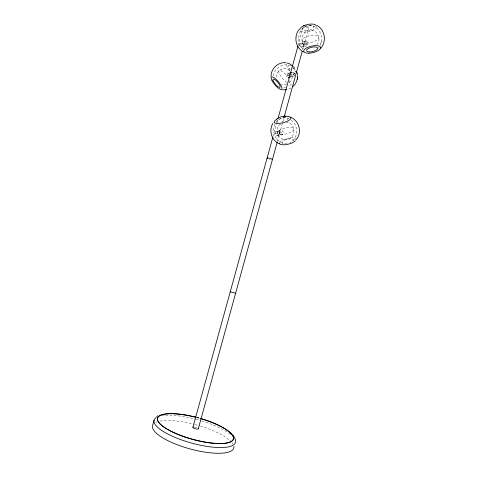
<?xml version="1.0" encoding="UTF-8"?>
<svg xmlns="http://www.w3.org/2000/svg" width="477" height="477" viewBox="0 0 477 477"><rect width="100%" height="100%" fill="white"/><g stroke="black" fill="none" stroke-linecap="round" stroke-linejoin="round"><path stroke-width="0.36" stroke-dasharray="2.38 1.79" d="M320.043 45.583C323.734 38.5 320.562 28.495 312.769 25.859M273.112 75.7C274.317 68.497 282.169 63.155 289.289 65.289A5.325 1.699 50.3 0 0 290.445 70.232M320.806 43.693L321.51 40.503M273.041 136.505L277.399 120.711M298.173 45.321L303.122 27.368M275.116 133.727L275.664 131.73L281.812 130.448L283.421 132.105L282.867 134.132L276.708 135.361L275.116 133.727L279.087 132.833L280.703 134.496L282.867 134.132M299.443 45.428L299.991 43.449L304.338 41.111L306.478 40.849L308.053 42.59L307.504 44.594L303.11 46.871L301.005 47.14L299.443 45.428L303.789 43.121L304.338 41.111M294.887 73.75L290.767 75.533L290.237 77.477L294.345 75.724L294.887 73.75L293.325 72.069L291.214 72.361M279.087 132.833L279.641 130.805M278.848 134.997L279.397 133.005L277.805 131.372L275.664 131.73M303.11 46.871L303.652 44.898L308.053 42.59M277.358 141.621L282.694 122.243M282.891 121.522L284.077 117.217M302.651 49.757L308.774 27.511M274.907 124.264C271.407 131.557 275.527 141.252 283.398 143.446M316.794 44.784C322.333 39.132 316.698 28.364 308.852 30.379C301.184 31.816 299.282 43.64 306.538 47.02M318.32 48.165L318.976 47.312M276.231 121.999L278.675 119.459L282.819 117.771M292.884 140.828C298.596 135.021 297.66 124.443 290.922 119.816M303.08 28.006C297.159 33.509 297.237 43.908 303.378 49.214M289.634 82.599C292.103 80.345 292.783 76.505 291.53 73.458M291.542 84.149L288.186 86.552M280.506 124.038C272.796 129.076 278.979 142.2 287.732 139.344C296.622 137.34 295.633 122.816 286.355 122.416M303.897 27.314L307.695 25.633M299.991 43.449L302.096 43.186L306.478 40.849M290.994 88.024L287.387 89.557M301.005 47.14L305.369 44.862L307.504 44.594M291.566 72.844L293.325 72.069M290.195 76.892L294.345 75.724M286.582 84.507L284.018 84.852L281.305 84.334M277.805 131.372L281.812 130.448M279.397 133.005L283.421 132.105M276.708 135.361L280.703 134.496M308.702 25.472L310.61 25.43M283.791 87.768L285.735 87.47M283.35 117.7L286.945 117.849A5.754 1.83 -14.8 0 1 285.902 120.741M282.623 117.807L283.785 117.634M311.815 25.555L310.133 25.382M196.751 417.357L199.446 418.15M287.673 118.105L288.907 118.636M289.998 65.528L290.648 65.844M289.694 70.763C284.638 65.492 275.038 70.697 276.32 77.811M293.289 66.088L295.889 69.415M293.146 67.752L294.744 69.988L295.501 71.979A5.325 1.699 50.3 0 0 292.753 67.734M290.672 74.334L292.24 76.016M303.789 43.121L305.369 44.862M302.096 43.186L303.652 44.898M194.288 426.975A2.802 0.787 15.4 0 1 197.544 427.935M270.185 159.312A2.767 0.388 15.4 0 1 269.487 159.127M305.876 25.669A2.749 0.954 15.4 0 1 308.577 27.702A2.749 0.954 15.4 0 1 303.992 26.784M316.472 26.271A8.592 3.601 -13.6 0 1 309.651 31.393A8.592 3.601 -13.6 0 1 300.146 30.838M289.426 80.541A8.073 2.451 50.1 0 1 288.394 83.076M286.927 82.455A8.073 2.451 50.1 0 1 278.735 71.747A8.073 2.451 50.1 0 1 286.14 75.199M295.305 73.691A5.325 1.699 50.3 0 1 292.282 72.212M295.072 75.449A8.008 2.558 50.3 0 1 291.459 72.647M289.652 70.584A8.008 2.558 50.3 0 1 286.665 63.733M293.582 67.346A8.008 2.558 50.3 0 1 295.686 70.113M161.5 415.837A42.125 12.062 15.4 0 1 195.415 419.128M196.119 419.313A42.125 12.062 15.4 0 1 201.109 420.714M201.819 420.929A42.125 12.062 15.4 0 1 230.451 434.44M196.786 417.53A39.299 11.09 15.4 0 1 199.66 418.323M196.804 417.464A39.299 11.084 15.4 0 1 199.678 418.257M155.848 422.401A42.131 12.426 15.4 0 1 157.154 421.877M160.033 421.131A42.131 12.426 15.4 0 1 194.002 424.25M194.711 424.435A42.131 12.426 15.4 0 1 199.696 425.842M200.406 426.056A42.131 12.426 15.4 0 1 231.184 441.756M232.043 442.745A42.131 12.426 15.4 0 1 232.943 444.027M278.049 122.219A5.754 1.83 -14.8 0 1 279.164 119.322A5.754 1.83 -14.8 0 1 286.969 117.855M283.213 121.748A5.754 1.83 -14.8 0 1 281.74 122.088M287.059 143.398A5.664 1.968 -14.6 0 1 282.533 141.812A5.664 1.968 -14.6 0 1 290.308 138.855A5.664 1.968 -14.6 0 1 292.168 141.454M291.149 142.063A5.664 1.968 -14.6 0 1 289.903 142.617M279.6 142.683A8.52 2.957 -14.6 0 1 286.701 138.473A8.52 2.957 -14.6 0 1 295.4 138.318M306.508 42.972A8.664 3.488 -13.4 0 0 318.898 37.224A8.664 3.488 -13.4 0 0 305.912 36.914A8.664 3.488 -13.4 0 0 306.508 42.972M305.53 30.79A5.712 2.391 -13.5 0 0 313.651 26.897A5.712 2.391 -13.5 0 0 305.059 26.646A5.712 2.391 -13.5 0 0 305.53 30.79M280.482 134.586A8.634 2.88 -14.7 0 0 293.85 129.488A8.634 2.88 -14.7 0 0 282.247 129.082A8.634 2.88 -14.7 0 0 280.482 134.586"/><path stroke-width="0.72" d="M271.067 76.445C270.805 68.622 278.27 61.676 286.087 62.749M235.447 440.665L235.298 439.21L233.319 435.352M297.26 79.295L297.63 76.278C297.529 80.339 295.776 84.268 292.58 86.832M192.899 427.326L272.844 137.221M277.99 118.558L297.976 46.036M198.319 428.71L277.161 142.337M284.274 116.501L302.251 51.194M154.059 420.237L152.545 425.711A42.131 12.426 15.4 0 0 192.487 449.567A42.131 12.426 15.4 0 0 233.873 446.46M272.951 123.251C268.456 130.31 271.634 140.9 279.54 143.917M296.67 139.189C302.299 131.974 298.996 120.103 290.272 117.133M299.317 29.264C293.474 36.067 295.293 47.879 303.497 51.957M320.812 48.189C326.834 41.451 325.004 29.532 316.811 25.382M156.7 416.63L157.809 415.777M276.708 119.077C279.856 116.609 284.077 115.69 287.989 116.442M287.142 74.168L291.214 72.361M286.605 76.117L289.992 74.633M289.515 77.185L288.156 77.769L289.539 77.572M286.743 89.658L282.569 89.837M283.732 116.257L284.399 116.233M284.727 116.215L285.705 116.179M230.546 291.793L230.242 291.811L235.483 293.176M198.235 428.477A2.802 0.787 15.4 0 1 195.218 428.734A2.802 0.787 15.4 0 1 193.286 427.016M267.329 158.31A2.767 0.388 15.4 0 1 269.69 158.382A2.767 0.388 15.4 0 1 272.254 159.616M303.515 25.931A2.749 0.954 15.4 0 1 304.076 25.603M299.848 28.996A8.592 3.601 -13.6 0 1 307.605 24.5A8.592 3.601 -13.6 0 1 316.084 25.394M287.106 63.22A8.008 2.558 50.3 0 1 292.639 66.327M296.634 71.753A8.008 2.558 50.3 0 1 297.421 75.312M196.089 417.28A39.299 11.084 15.4 0 0 161.554 425.222A39.299 11.084 15.4 0 0 226.468 443.02A39.299 11.084 15.4 0 0 200.4 418.466A39.299 11.09 15.4 0 1 226.45 443.091A39.299 11.09 15.4 0 1 161.536 425.293A39.299 11.09 15.4 0 1 196.071 417.345M235.364 441.022A42.125 12.062 15.4 0 1 188.814 442.286A42.125 12.062 15.4 0 1 156.241 417.619M295.472 140.637A8.52 2.957 -14.6 0 1 286.713 144.507A8.52 2.957 -14.6 0 1 279.576 143.476M295.984 138.95A8.52 2.957 -14.6 0 1 296.008 139.737M288.18 116.626A8.652 2.755 -14.8 0 1 288.537 120.621A8.652 2.755 -14.8 0 1 276.463 123.442A8.652 2.755 -14.8 0 1 276.934 119.256M309.549 51.957A5.736 2.224 -13.2 0 0 317.754 48.225A5.736 2.224 -13.2 0 0 309.138 48.099A5.736 2.224 -13.2 0 0 309.549 51.957M308.214 53.203A8.628 3.345 -13.2 0 0 320.586 47.611A8.628 3.345 -13.2 0 0 307.659 47.39A8.628 3.345 -13.2 0 0 308.214 53.203M273.601 81.633A5.342 1.544 50 0 0 279.868 87.386A5.342 1.544 50 0 0 276.231 80.631A5.342 1.544 50 0 0 273.601 81.633M272.099 80.798A8.037 2.325 50 0 0 281.531 89.479A8.037 2.325 50 0 0 276.094 79.325A8.037 2.325 50 0 0 272.099 80.798"/></g></svg>
